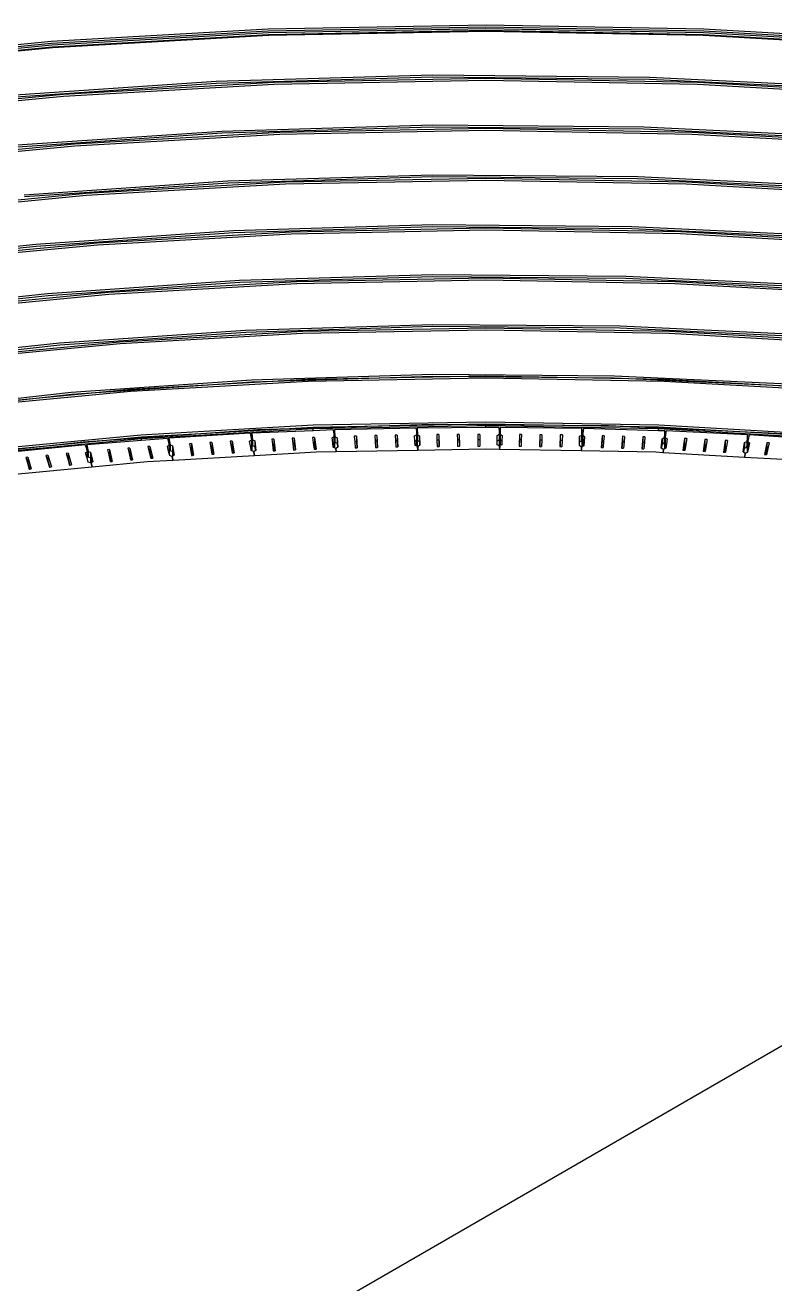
# Model space of a CAD drawing. Header units: centimetres. Extents: x -292707 to 138715, y -53922 to 66277.
# Drawn here: x 86351 to 87452, y -13371 to -11521 of the extents above; entities that cross this region are included whole.
import ezdxf

# ---------------------------------------------------------------- set-up
doc = ezdxf.new("R2010")
doc.units = ezdxf.units.CM
doc.layers.add('A-ALINE-7', color=119, linetype='Continuous')

# ---------------------------------------------------------------- blocks, each defined once
blk = doc.blocks.new('A$Cbf84a4b9')
at = {"layer": 'A-ALINE-7'}
for p, q in [((5463.5, 8976.3), (5144.6, 8958.2)), ((5463.7, 8973.5), (5145.2, 8955.3)), ((5783.7, 8982.4), (5463.5, 8976.3)), ((5783.6, 8979.5), (5463.7, 8973.5)), ((5783.4, 8977.2), (5463.8, 8971.1)), ((5783.4, 8974.3), (5464.1, 8968.3)), ((6103.1, 8971.2), (5783.4, 8977.2)), ((6102.7, 8968.3), (5783.4, 8974.3)), ((6103.5, 8973.5), (5783.6, 8979.5)), ((6103.9, 8976.4), (5783.7, 8982.4)), ((6422.1, 8955.4), (6103.5, 8973.5)), ((6422.8, 8958.3), (6103.9, 8976.4)), ((5144.6, 8958.2), (4828.5, 8928)), ((5145.2, 8955.3), (4829.4, 8925.2)), ((5463.8, 8971.1), (5145.6, 8953)), ((5464.1, 8968.3), (5146.2, 8950.1)), ((5464.3, 8967.1), (5146.5, 8949)), ((5783.4, 8973.2), (5464.3, 8967.1)), ((6102.6, 8967.2), (5783.4, 8973.2)), ((6420.4, 8949.1), (6102.6, 8967.2)), ((6420.7, 8950.3), (6102.7, 8968.3)), ((6421.3, 8953.1), (6103.1, 8971.2)), ((5145.6, 8953), (4830, 8922.9)), ((5146.2, 8950.1), (4831, 8920.1)), ((5146.5, 8949), (4831.4, 8918.9)), ((5386.9, 8899.5), (5070.2, 8878)), ((5705.3, 8908.7), (5386.9, 8899.5)), ((5705.3, 8905.8), (5387.2, 8896.6)), ((5783.5, 8903.9), (5472.1, 8897.9)), ((5783.5, 8901), (5472.5, 8895.1)), ((6024.1, 8905.6), (5705.3, 8908.7)), ((6023.8, 8902.7), (5705.3, 8905.8)), ((6094.8, 8898), (5783.5, 8903.9)), ((6094.4, 8895.1), (5783.5, 8901)), ((6341.1, 8887.3), (6023.8, 8902.7)), ((6341.8, 8890.2), (6024.1, 8905.6)), ((5387.2, 8896.6), (5070.9, 8875.2)), ((5472.1, 8897.9), (5162.2, 8880.3)), ((5472.5, 8895.1), (5162.8, 8877.4)), ((6404.1, 8877.5), (6094.4, 8895.1)), ((6404.7, 8880.4), (6094.8, 8898)), ((5162.2, 8880.3), (4854.9, 8850.9)), ((5162.8, 8877.4), (4855.8, 8848.1)), ((5395.5, 8826.3), (5087.4, 8805.4)), ((5705.3, 8835.4), (5395.5, 8826.3)), ((5705.3, 8832.5), (5395.8, 8823.5)), ((5783.5, 8830.5), (5480.5, 8824.7)), ((5783.5, 8827.6), (5480.8, 8821.9)), ((6015.4, 8832.4), (5705.3, 8835.4)), ((6015, 8829.6), (5705.3, 8832.5)), ((6086.5, 8824.8), (5783.5, 8830.5)), ((6086.1, 8821.9), (5783.5, 8827.6)), ((6323.8, 8814.7), (6015, 8829.6)), ((6324.5, 8817.5), (6015.4, 8832.4)), ((5178.8, 8807.5), (4879.7, 8779)), ((5395.8, 8823.5), (5088.1, 8802.5)), ((5480.5, 8824.7), (5178.8, 8807.5)), ((5480.8, 8821.9), (5179.4, 8804.7)), ((6387.5, 8804.8), (6086.1, 8821.9)), ((6388.2, 8807.7), (6086.5, 8824.8)), ((5179.4, 8804.7), (4880.7, 8776.2)), ((5404.1, 8753.2), (5104.7, 8732.7)), ((5488.8, 8751.5), (5195.4, 8734.8)), ((5705.2, 8762), (5404.1, 8753.2)), ((5705.2, 8759.2), (5404.5, 8750.3)), ((5783.5, 8757.1), (5488.8, 8751.5)), ((5783.5, 8754.2), (5489.1, 8748.6)), ((6006.7, 8759.3), (5705.2, 8762)), ((6006.4, 8756.4), (5705.2, 8759.2)), ((6078.2, 8751.6), (5783.5, 8757.1)), ((6077.8, 8748.7), (5783.5, 8754.2)), ((6306.5, 8742), (6006.4, 8756.4)), ((6307.2, 8744.9), (6006.7, 8759.3)), ((6371.6, 8734.9), (6078.2, 8751.6)), ((5195.4, 8734.8), (4904.5, 8707)), ((5404.5, 8750.3), (5105.4, 8729.9)), ((5489.1, 8748.6), (5196, 8731.9)), ((6370.9, 8732.1), (6077.8, 8748.7)), ((5196, 8731.9), (4905.5, 8704.2)), ((5412.8, 8680), (5122.1, 8660.1)), ((5497.1, 8678.3), (5212, 8662.1)), ((5705.3, 8688.7), (5412.8, 8680)), ((5705.3, 8685.8), (5413.2, 8677.1)), ((5783.5, 8683.8), (5497.1, 8678.3)), ((5783.5, 8680.9), (5497.5, 8675.4)), ((5998, 8686.1), (5705.3, 8688.7)), ((5997.7, 8683.2), (5705.3, 8685.8)), ((6069.9, 8678.4), (5783.5, 8683.8)), ((6069.6, 8675.5), (5783.5, 8680.9)), ((6289.2, 8669.4), (5997.7, 8683.2)), ((6289.9, 8672.2), (5998, 8686.1)), ((6355, 8662.2), (6069.9, 8678.4)), ((5122.1, 8660.1), (4834.2, 8629)), ((5212, 8662.1), (4929.3, 8635.1)), ((5212.7, 8659.2), (4930.3, 8632.3)), ((5413.2, 8677.1), (5122.7, 8657.2)), ((5497.5, 8675.4), (5212.7, 8659.2)), ((6354.4, 8659.3), (6069.6, 8675.5)), ((5122.7, 8657.2), (4835.2, 8626.2)), ((5421.5, 8606.9), (5139.4, 8587.5)), ((5421.9, 8604), (5140.1, 8584.6)), ((5505.5, 8605.1), (5228.6, 8589.3)), ((5705.3, 8615.4), (5421.5, 8606.9)), ((5705.3, 8612.5), (5421.9, 8604)), ((5783.5, 8610.4), (5505.5, 8605.1)), ((5783.5, 8607.5), (5505.8, 8602.2)), ((5989.4, 8612.9), (5705.3, 8615.4)), ((5989.1, 8610.1), (5705.3, 8612.5)), ((6061.6, 8605.2), (5783.5, 8610.4)), ((6061.3, 8602.3), (5783.5, 8607.5)), ((6272, 8596.7), (5989.1, 8610.1)), ((6272.6, 8599.6), (5989.4, 8612.9)), ((6338.4, 8589.4), (6061.6, 8605.2)), ((5139.4, 8587.5), (4860.1, 8557.2)), ((5228.6, 8589.3), (4954.1, 8563.1)), ((5229.3, 8586.5), (4955.1, 8560.3)), ((5505.8, 8602.2), (5229.3, 8586.5)), ((6337.8, 8586.6), (6061.3, 8602.3)), ((5140.1, 8584.6), (4861.1, 8554.4)), ((5430.3, 8533.7), (5156.8, 8514.8)), ((5430.6, 8530.8), (5157.5, 8511.9)), ((5513.8, 8531.9), (5245.2, 8516.6)), ((5705.4, 8542), (5430.3, 8533.7)), ((5705.4, 8539.2), (5430.6, 8530.8)), ((5783.5, 8537), (5513.8, 8531.9)), ((5783.5, 8534.2), (5514.1, 8529)), ((5980.8, 8539.8), (5705.4, 8542)), ((5980.5, 8536.9), (5705.4, 8539.2)), ((6053.3, 8532), (5783.5, 8537)), ((6053, 8529.1), (5783.5, 8534.2)), ((6254.7, 8524), (5980.5, 8536.9)), ((6255.4, 8526.9), (5980.8, 8539.8)), ((6321.9, 8516.7), (6053.3, 8532)), ((5156.8, 8514.8), (4886, 8485.4)), ((5157.5, 8511.9), (4887, 8482.6)), ((5245.2, 8516.6), (4979, 8491.2)), ((5245.9, 8513.8), (4979.9, 8488.4)), ((5514.1, 8529), (5245.9, 8513.8)), ((6321.2, 8513.8), (6053, 8529.1)), ((5439.1, 8460.5), (5174.2, 8442.2)), ((5439.4, 8457.7), (5174.9, 8439.3)), ((5521.8, 8461.6), (5261.2, 8446.7)), ((5522.1, 8458.7), (5261.8, 8443.9)), ((5705.5, 8468.7), (5439.1, 8460.5)), ((5705.5, 8465.8), (5439.4, 8457.7)), ((5783.6, 8466.6), (5521.8, 8461.6)), ((5783.6, 8463.7), (5522.1, 8458.7)), ((5972.3, 8466.6), (5705.5, 8468.7)), ((5972, 8463.7), (5705.5, 8465.8)), ((6045.3, 8461.6), (5783.6, 8466.6)), ((6045, 8458.8), (5783.6, 8463.7)), ((6237.6, 8451.4), (5972, 8463.7)), ((6238.3, 8454.2), (5972.3, 8466.6)), ((6305.3, 8444), (6045, 8458.8)), ((6306, 8446.8), (6045.3, 8461.6)), ((5174.2, 8442.2), (4912, 8413.6)), ((5174.9, 8439.3), (4913, 8410.8)), ((5261.2, 8446.7), (5002.8, 8422.1)), ((5261.8, 8443.9), (5003.8, 8419.2)), ((5447.9, 8387.4), (5191.6, 8369.5)), ((5529.5, 8394.2), (5276.5, 8379.7)), ((5529.8, 8391.2), (5277.2, 8376.8)), ((5529.8, 8388.8), (5277.2, 8374.4)), ((5437.1, 8382.4), (5317.7, 8375.2)), ((5437.1, 8382.4), (5438.3, 8375.4)), ((5529.8, 8386.2), (5439.3, 8382.6)), ((5439.3, 8382.6), (5440.5, 8372.8)), ((5439.3, 8376), (5439.3, 8382.6)), ((5705.7, 8395.4), (5447.9, 8387.4)), ((5783.6, 8399), (5529.5, 8394.2)), ((5783.6, 8396), (5529.8, 8391.2)), ((5783.6, 8393.6), (5529.8, 8388.8)), ((5529.8, 8386.2), (5529.8, 8388.8)), ((5559, 8387.4), (5529.8, 8386.2)), ((5559, 8387.4), (5559.8, 8381.2)), ((5680.9, 8390.1), (5561, 8387.4)), ((5561, 8387.4), (5561.6, 8377.6)), ((5561, 8381.2), (5561, 8387.4)), ((5680.9, 8390.1), (5681.3, 8383.5)), ((5682.7, 8383.5), (5681.3, 8383.5)), ((5681.3, 8383.5), (5681.6, 8380.3)), ((5783.6, 8390.8), (5682.7, 8390.2)), ((5682.7, 8390.2), (5682.9, 8380.4)), ((5682.7, 8390.2), (5682.7, 8383.5)), ((5682.7, 8383.5), (5682.7, 8363.1)), ((5682.7, 8381.6), (5682.7, 8383.5)), ((5682.7, 8381.6), (5682.7, 8363)), ((5682.8, 8379.6), (5682.7, 8381.6)), ((5963.8, 8393.4), (5705.7, 8395.4)), ((6037.7, 8394.2), (5783.6, 8399)), ((6037.3, 8391.3), (5783.6, 8396)), ((6037.3, 8388.8), (5783.6, 8393.6)), ((5783.6, 8390.8), (5783.6, 8393.6)), ((5802.7, 8390.9), (5783.6, 8390.8)), ((5802.7, 8390.9), (5802.8, 8385.1)), ((5804.4, 8385), (5802.8, 8385.1)), ((5802.8, 8385.1), (5802.9, 8381.1)), ((5804.4, 8385), (5804.3, 8381.1)), ((5804.6, 8390.9), (5804.4, 8385)), ((5924.6, 8389.6), (5804.6, 8390.9)), ((5924.6, 8389.6), (5924.3, 8379.7)), ((5924.5, 8379), (5924.6, 8383)), ((5924.6, 8383), (5924.6, 8389.6)), ((5924.6, 8383), (5924.6, 8382.8)), ((5926.1, 8382.7), (5924.6, 8382.8)), ((5924.6, 8382.8), (5924.6, 8362.6)), ((5926.1, 8382.7), (5925.8, 8379.7)), ((5926.7, 8389.5), (5926.1, 8382.7)), ((6037.3, 8386.2), (5926.7, 8389.5)), ((6221.1, 8381.6), (5963.8, 8393.4)), ((6290, 8376.9), (6037.3, 8391.3)), ((6290, 8374.5), (6037.3, 8388.8)), ((6037.3, 8386.2), (6037.3, 8388.8)), ((6046.5, 8385.9), (6037.3, 8386.2)), ((6290.7, 8379.8), (6037.7, 8394.2)), ((6046.5, 8385.9), (6045.6, 8376.1)), ((6046.5, 8380.1), (6046.5, 8385.9)), ((6048.5, 8385.9), (6047.6, 8380.1)), ((6168.1, 8380.2), (6048.5, 8385.9)), ((5191.6, 8369.5), (4937.9, 8341.9)), ((5276.5, 8379.7), (5025.7, 8355.8)), ((5277.2, 8376.8), (5026.7, 8352.9)), ((5277.2, 8374.4), (5026.7, 8350.5)), ((5194.7, 8365.5), (5076.5, 8353.8)), ((5194.7, 8365.5), (5196.8, 8358.5)), ((5277.2, 8372), (5196.9, 8365.7)), ((5196.9, 8365.7), (5199.2, 8355.9)), ((5196.9, 8359.1), (5196.9, 8365.7)), ((5315.8, 8375), (5277.2, 8372)), ((5277.2, 8372), (5277.2, 8374.4)), ((5289.8, 8363.1), (5286.9, 8362.9)), ((5286.9, 8362.9), (5288.8, 8354.8)), ((5289.8, 8363.1), (5293.9, 8345.9)), ((5289.8, 8363.1), (5289.8, 8354.9)), ((5315.5, 8363.4), (5318.1, 8365.3)), ((5317.1, 8356.4), (5315.5, 8363.4)), ((5315.8, 8375), (5317.3, 8368.5)), ((5317.7, 8368.5), (5317.3, 8368.5)), ((5317.3, 8368.5), (5317.7, 8366.8)), ((5317.7, 8375.2), (5319.5, 8365.4)), ((5317.7, 8368.6), (5317.7, 8375.2)), ((5318.1, 8366.6), (5317.7, 8368.6)), ((5317.7, 8368.6), (5317.7, 8368.5)), ((5317.7, 8368.5), (5317.7, 8366.8)), ((5317.7, 8366.8), (5318.1, 8365.3)), ((5318.1, 8366.6), (5318.1, 8352.5)), ((5318.5, 8364.6), (5318.1, 8366.6)), ((5318.1, 8365.3), (5318.1, 8357.2)), ((5318.8, 8361.3), (5318.5, 8364.6)), ((5319.5, 8365.4), (5322.8, 8363.9)), ((5319.5, 8365.4), (5319.5, 8357.3)), ((5322.8, 8363.9), (5325.3, 8350.1)), ((5322.8, 8363.9), (5322.8, 8355.7)), ((5350.8, 8367.3), (5347.8, 8367.1)), ((5347.8, 8367.1), (5349.3, 8359.1)), ((5350.8, 8367.3), (5354, 8350.1)), ((5350.8, 8367.3), (5350.8, 8359.2)), ((5380.7, 8369.1), (5377.7, 8369)), ((5377.7, 8369), (5379.2, 8360.9)), ((5380.7, 8369.1), (5383.8, 8351.9)), ((5380.7, 8369.1), (5380.7, 8361)), ((5410.5, 8371), (5407.5, 8370.8)), ((5407.5, 8370.8), (5409, 8362.7)), ((5410.5, 8371), (5413.6, 8353.7)), ((5410.5, 8371), (5410.5, 8362.8)), ((5436.2, 8370.8), (5438.8, 8372.7)), ((5437.5, 8363.6), (5436.2, 8370.8)), ((5437.5, 8363.6), (5437.8, 8363.8)), ((5437.8, 8361.9), (5437.5, 8363.6)), ((5437.8, 8363.8), (5438.8, 8364.5)), ((5437.8, 8363.8), (5437.8, 8361.9)), ((5439.3, 8375.4), (5438.3, 8375.4)), ((5438.3, 8375.4), (5438.8, 8372.7)), ((5438.8, 8372.7), (5438.8, 8364.5)), ((5439.6, 8374), (5439.3, 8376)), ((5439.3, 8376), (5439.3, 8375.4)), ((5439.3, 8375.4), (5439.3, 8356.7)), ((5439.6, 8374), (5439.6, 8356.6)), ((5439.8, 8372), (5439.6, 8374)), ((5440, 8368.6), (5439.8, 8372)), ((5440.5, 8364.6), (5440, 8368.6)), ((5440.5, 8372.8), (5443.7, 8371.2)), ((5440.5, 8372.8), (5440.5, 8364.6)), ((5440.5, 8364.6), (5443.7, 8363)), ((5443.7, 8371.2), (5445.4, 8357.3)), ((5443.7, 8371.2), (5443.7, 8363)), ((5443.7, 8363), (5444.5, 8356.7)), ((5471.9, 8374), (5468.9, 8373.9)), ((5468.9, 8373.9), (5469.9, 8365.8)), ((5471.9, 8365.9), (5469.9, 8365.8)), ((5469.9, 8365.8), (5471, 8356.6)), ((5471.9, 8374), (5474, 8356.8)), ((5471.9, 8374), (5471.9, 8365.9)), ((5471.9, 8365.9), (5473, 8356.7)), ((5501.8, 8375.2), (5498.9, 8375.1)), ((5498.9, 8375.1), (5499.8, 8367)), ((5501.8, 8367.1), (5499.8, 8367)), ((5499.8, 8367), (5500.9, 8357.8)), ((5501.8, 8375.2), (5503.9, 8358)), ((5501.8, 8375.2), (5501.8, 8367.1)), ((5501.8, 8367.1), (5503, 8357.9)), ((5531.8, 8376.5), (5528.8, 8376.3)), ((5528.8, 8376.3), (5529.8, 8368.2)), ((5531.8, 8368.3), (5529.8, 8368.2)), ((5529.8, 8368.2), (5530.9, 8359.1)), ((5531.8, 8376.5), (5533.9, 8359.2)), ((5531.8, 8376.5), (5531.8, 8368.3)), ((5531.8, 8368.3), (5532.9, 8359.1)), ((5557.4, 8375.7), (5560.2, 8377.6)), ((5558.3, 8368.2), (5557.4, 8375.7)), ((5558.3, 8368.2), (5559.5, 8369)), ((5559.1, 8361.9), (5558.3, 8368.2)), ((5559.5, 8369), (5560.2, 8369.4)), ((5559.5, 8369), (5559.5, 8361.7)), ((5561, 8381.2), (5559.8, 8381.2)), ((5559.8, 8381.2), (5560.2, 8377.6)), ((5560.2, 8377.6), (5560.2, 8369.4)), ((5561, 8380.9), (5561, 8381.2)), ((5561, 8380.9), (5561, 8361)), ((5561.1, 8378.9), (5561, 8380.9)), ((5561.1, 8378.9), (5561.1, 8360.9)), ((5561.3, 8376.9), (5561.1, 8378.9)), ((5561.4, 8373.5), (5561.3, 8376.9)), ((5561.6, 8369.5), (5561.4, 8373.5)), ((5561.6, 8377.6), (5564.8, 8376)), ((5561.6, 8377.6), (5561.6, 8369.5)), ((5561.6, 8369.5), (5564.8, 8367.8)), ((5564.8, 8376), (5565.7, 8362.1)), ((5564.8, 8376), (5564.8, 8367.8)), ((5564.8, 8367.8), (5565.2, 8361.8)), ((5593.1, 8378.4), (5590.1, 8378.3)), ((5590.1, 8378.3), (5590.7, 8370.1)), ((5593.1, 8370.2), (5590.7, 8370.1)), ((5590.7, 8370.1), (5591.3, 8361)), ((5593.1, 8378.4), (5594.3, 8361)), ((5593.1, 8378.4), (5593.1, 8370.2)), ((5593.1, 8370.2), (5593.7, 8361)), ((5623.1, 8379), (5620.1, 8379)), ((5620.1, 8379), (5620.7, 8370.8)), ((5623.1, 8370.9), (5620.7, 8370.8)), ((5620.7, 8370.8), (5621.3, 8361.7)), ((5623.1, 8379), (5624.3, 8361.7)), ((5623.1, 8379), (5623.1, 8370.9)), ((5623.1, 8370.9), (5623.7, 8361.7)), ((5653.1, 8379.7), (5650.1, 8379.6)), ((5650.1, 8379.6), (5650.6, 8371.5)), ((5653.1, 8371.5), (5650.6, 8371.5)), ((5650.6, 8371.5), (5651.2, 8362.3)), ((5653.1, 8379.7), (5654.2, 8362.4)), ((5653.1, 8379.7), (5653.1, 8371.5)), ((5653.1, 8371.5), (5653.7, 8362.4)), ((5678.7, 8378.5), (5681.6, 8380.3)), ((5679.2, 8370.7), (5678.7, 8378.5)), ((5679.2, 8370.7), (5681.2, 8371.9)), ((5679.6, 8364.7), (5679.2, 8370.7)), ((5681.2, 8363.9), (5679.6, 8364.7)), ((5681.2, 8371.9), (5681.6, 8372.2)), ((5681.2, 8371.9), (5681.2, 8363.9)), ((5682.7, 8363.1), (5681.2, 8363.9)), ((5681.6, 8380.3), (5681.6, 8372.2)), ((5682.7, 8363), (5682.7, 8363.1)), ((5682.7, 8363), (5683.1, 8357.3)), ((5682.8, 8376.2), (5682.8, 8379.6)), ((5682.9, 8372.2), (5682.8, 8376.2)), ((5682.9, 8380.4), (5685.9, 8378.6)), ((5682.9, 8380.4), (5682.9, 8372.2)), ((5682.9, 8372.2), (5685.9, 8370.5)), ((5686, 8364.7), (5683.2, 8363)), ((5683.2, 8363), (5683.3, 8357.3)), ((5683.2, 8363), (5683.2, 8357.3)), ((5685.9, 8378.6), (5686.2, 8364.8)), ((5685.9, 8378.6), (5685.9, 8370.5)), ((5685.9, 8370.5), (5686, 8364.7)), ((5686.2, 8364.8), (5686, 8364.7)), ((5714.4, 8380.6), (5711.4, 8380.5)), ((5711.4, 8380.5), (5711.5, 8372.4)), ((5714.4, 8372.4), (5711.5, 8372.4)), ((5711.5, 8372.4), (5711.7, 8363.2)), ((5711.7, 8363.2), (5714.5, 8363.2)), ((5714.4, 8380.6), (5714.7, 8363.2)), ((5714.4, 8380.6), (5714.4, 8372.4)), ((5714.4, 8372.4), (5714.5, 8363.2)), ((5714.5, 8363.2), (5714.7, 8363.2)), ((5744.4, 8380.7), (5741.4, 8380.7)), ((5741.4, 8380.7), (5741.5, 8372.6)), ((5744.4, 8372.6), (5741.5, 8372.6)), ((5741.5, 8372.6), (5741.7, 8363.4)), ((5741.7, 8363.4), (5744.5, 8363.4)), ((5744.4, 8380.7), (5744.7, 8363.4)), ((5744.4, 8380.7), (5744.4, 8372.6)), ((5744.4, 8372.6), (5744.5, 8363.4)), ((5744.5, 8363.4), (5744.7, 8363.4)), ((5774.4, 8380.9), (5771.4, 8380.9)), ((5771.4, 8380.9), (5771.5, 8372.8)), ((5774.4, 8372.8), (5771.5, 8372.8)), ((5771.5, 8372.8), (5771.7, 8363.6)), ((5771.7, 8363.6), (5774.5, 8363.6)), ((5774.4, 8380.9), (5774.7, 8363.6)), ((5774.4, 8380.9), (5774.4, 8372.8)), ((5774.4, 8372.8), (5774.5, 8363.6)), ((5774.5, 8363.6), (5774.7, 8363.6)), ((5799.9, 8379.4), (5802.9, 8381.1)), ((5800.1, 8371.3), (5799.9, 8379.4)), ((5800.1, 8371.3), (5802.8, 8372.9)), ((5800.2, 8365.5), (5800.1, 8371.3)), ((5802.8, 8364), (5800.2, 8365.5)), ((5802.8, 8372.9), (5802.9, 8373)), ((5802.8, 8372.9), (5802.8, 8364)), ((5803.2, 8363.8), (5802.8, 8364)), ((5802.9, 8381.1), (5802.9, 8373)), ((5803.2, 8363.8), (5803.3, 8358.8)), ((5803.7, 8363.8), (5803.5, 8358.8)), ((5804.6, 8364.3), (5803.7, 8363.8)), ((5804.3, 8381.1), (5807.3, 8379.3)), ((5804.3, 8381.1), (5804.3, 8372.9)), ((5804.3, 8372.9), (5804.6, 8372.8)), ((5804.6, 8372.8), (5804.6, 8364.3)), ((5804.6, 8372.8), (5807, 8371.3)), ((5806.8, 8365.5), (5804.6, 8364.3)), ((5807, 8371.3), (5806.8, 8365.5)), ((5807.3, 8379.3), (5807, 8371.3)), ((5832.8, 8380.8), (5832.2, 8363.5)), ((5832.2, 8363.5), (5832.5, 8363.5)), ((5832.8, 8372.6), (5832.5, 8363.5)), ((5832.5, 8363.5), (5835.2, 8363.4)), ((5835.8, 8380.8), (5832.8, 8380.8)), ((5832.8, 8380.8), (5832.8, 8372.6)), ((5835.5, 8372.6), (5832.8, 8372.6)), ((5835.5, 8372.6), (5835.2, 8363.4)), ((5835.8, 8380.8), (5835.5, 8372.6)), ((5862.8, 8380.4), (5862.2, 8363.1)), ((5862.2, 8363.1), (5862.5, 8363.1)), ((5862.8, 8372.3), (5862.5, 8363.1)), ((5862.5, 8363.1), (5865.2, 8363.1)), ((5865.8, 8380.4), (5862.8, 8380.4)), ((5862.8, 8380.4), (5862.8, 8372.3)), ((5865.5, 8372.2), (5862.8, 8372.3)), ((5865.5, 8372.2), (5865.2, 8363.1)), ((5865.8, 8380.4), (5865.5, 8372.2)), ((5892.8, 8380.1), (5892.2, 8362.8)), ((5892.8, 8371.9), (5892.5, 8362.8)), ((5895.8, 8380.1), (5892.8, 8380.1)), ((5892.8, 8380.1), (5892.8, 8371.9)), ((5895.5, 8371.9), (5892.8, 8371.9)), ((5895.5, 8371.9), (5895.2, 8362.7)), ((5895.8, 8380.1), (5895.5, 8371.9)), ((5920.8, 8364.2), (5921.2, 8378)), ((5921, 8364), (5920.8, 8364.2)), ((5921, 8364), (5921.2, 8369.9)), ((5923.7, 8362.4), (5921, 8364)), ((5921.2, 8378), (5924.3, 8379.7)), ((5921.2, 8378), (5921.2, 8369.9)), ((5921.2, 8369.9), (5924.3, 8371.6)), ((5924.3, 8379.7), (5924.3, 8371.6)), ((5924.3, 8371.6), (5924.4, 8375.6)), ((5924.4, 8375.6), (5924.5, 8379)), ((5924.5, 8379), (5924.5, 8362.5)), ((5926.5, 8363.6), (5924.6, 8362.6)), ((5925.8, 8379.7), (5928.6, 8377.9)), ((5925.8, 8379.7), (5925.8, 8371.5)), ((5925.8, 8371.5), (5926.5, 8371.1)), ((5926.5, 8371.1), (5926.5, 8363.6)), ((5926.5, 8371.1), (5927.9, 8370.2)), ((5927.4, 8364.1), (5926.5, 8363.6)), ((5927.9, 8370.2), (5927.4, 8364.1)), ((5928.6, 8377.9), (5927.9, 8370.2)), ((5954.2, 8378.9), (5952.7, 8361.6)), ((5954.2, 8370.7), (5953.4, 8361.5)), ((5957.2, 8378.8), (5954.2, 8378.9)), ((5954.2, 8378.9), (5954.2, 8370.7)), ((5956.5, 8370.6), (5954.2, 8370.7)), ((5956.5, 8370.6), (5955.7, 8361.5)), ((5957.2, 8378.8), (5956.5, 8370.6)), ((5984.2, 8378), (5982.7, 8360.7)), ((5984.2, 8369.8), (5983.4, 8360.6)), ((5987.2, 8377.9), (5984.2, 8378)), ((5984.2, 8378), (5984.2, 8369.8)), ((5986.5, 8369.7), (5984.2, 8369.8)), ((5986.5, 8369.7), (5985.7, 8360.6)), ((5987.2, 8377.9), (5986.5, 8369.7)), ((6014.2, 8377.1), (6012.6, 8359.8)), ((6014.2, 8368.9), (6013.3, 8359.8)), ((6017.2, 8377), (6014.2, 8377.1)), ((6014.2, 8377.1), (6014.2, 8368.9)), ((6016.4, 8368.8), (6014.2, 8368.9)), ((6016.4, 8368.8), (6015.6, 8359.7)), ((6017.2, 8377), (6016.4, 8368.8)), ((6041.2, 8360.7), (6042.5, 8374.5)), ((6041.9, 8360.2), (6042.5, 8366.3)), ((6042.5, 8374.5), (6045.6, 8376.1)), ((6042.5, 8374.5), (6042.5, 8366.3)), ((6042.5, 8366.3), (6045.6, 8368)), ((6045.6, 8376.1), (6045.6, 8368)), ((6045.6, 8368), (6046, 8372)), ((6046, 8372), (6046.1, 8375.4)), ((6046.1, 8375.4), (6046.5, 8379.4)), ((6046.1, 8375.4), (6046.1, 8359.6)), ((6047.6, 8380.1), (6046.5, 8380.1)), ((6046.5, 8379.4), (6046.5, 8380.1)), ((6046.5, 8379.4), (6046.5, 8359.7)), ((6047.6, 8380.1), (6047.1, 8376.1)), ((6047.1, 8376.1), (6049.8, 8374.2)), ((6047.1, 8376.1), (6047.1, 8367.9)), ((6047.1, 8367.9), (6048.2, 8367.2)), ((6048.2, 8367.2), (6048.2, 8362.8)), ((6048.2, 8367.2), (6048.7, 8366.8)), ((6048.7, 8366.8), (6048.2, 8362.8)), ((6049.8, 8374.2), (6048.7, 8366.8)), ((6075.5, 8374.7), (6073, 8357.5)), ((6075.5, 8366.6), (6074.2, 8357.4)), ((6078.5, 8374.6), (6075.5, 8374.7)), ((6075.5, 8374.7), (6075.5, 8366.6)), ((6077.3, 8366.5), (6075.5, 8366.6)), ((6077.3, 8366.5), (6076, 8357.3)), ((6078.5, 8374.6), (6077.3, 8366.5)), ((6105.4, 8373.3), (6102.9, 8356)), ((6105.4, 8365.1), (6104.1, 8356)), ((6108.4, 8373.2), (6105.4, 8373.3)), ((6105.4, 8373.3), (6105.4, 8365.1)), ((6107.2, 8365), (6105.4, 8365.1)), ((6107.2, 8365), (6105.9, 8355.9)), ((6108.4, 8373.2), (6107.2, 8365)), ((6135.3, 8371.9), (6132.8, 8354.6)), ((6135.3, 8363.7), (6134, 8354.6)), ((6138.3, 8371.7), (6135.3, 8371.9)), ((6135.3, 8371.9), (6135.3, 8363.7)), ((6137.1, 8363.6), (6135.3, 8363.7)), ((6137.1, 8363.6), (6135.8, 8354.5)), ((6138.3, 8371.7), (6137.1, 8363.6)), ((6161.4, 8355), (6163.4, 8368.8)), ((6163.4, 8368.8), (6166.7, 8370.4)), ((6163.4, 8368.8), (6163.4, 8360.6)), ((6168.1, 8380.2), (6166.7, 8370.4)), ((6166.7, 8370.4), (6166.7, 8362.2)), ((6166.7, 8362.2), (6167.2, 8366.2)), ((6167.2, 8366.2), (6167.5, 8369.6)), ((6167.5, 8369.6), (6168.1, 8373.6)), ((6167.5, 8369.6), (6167.5, 8354.3)), ((6168.1, 8373.6), (6168.1, 8380.2)), ((6168.1, 8373.6), (6168.1, 8373.2)), ((6168.8, 8373.2), (6168.1, 8373.2)), ((6168.1, 8373.2), (6168.1, 8354.6)), ((6168.8, 8373.2), (6168.2, 8370.3)), ((6168.2, 8370.3), (6170.9, 8368.4)), ((6168.2, 8370.3), (6168.2, 8362.1)), ((6170.2, 8380), (6168.8, 8373.2)), ((6170.9, 8368.4), (6169.4, 8361.2)), ((6289.4, 8372), (6170.2, 8380)), ((6196.5, 8368.4), (6193.1, 8351.2)), ((6199.5, 8368.2), (6196.5, 8368.4)), ((6196.5, 8368.4), (6196.5, 8360.2)), ((6199.5, 8368.2), (6197.9, 8360.1)), ((5110.4, 8347.2), (5107.4, 8346.9)), ((5107.4, 8346.9), (5109.8, 8338.9)), ((5110.4, 8347.2), (5115.4, 8330.1)), ((5110.4, 8347.2), (5110.4, 8339)), ((5139.9, 8350.1), (5137, 8349.8)), ((5137, 8349.8), (5139.3, 8341.9)), ((5139.9, 8350.1), (5145, 8333)), ((5139.9, 8350.1), (5139.9, 8341.9)), ((5169.5, 8353), (5166.6, 8352.7)), ((5166.6, 8352.7), (5168.9, 8344.8)), ((5169.5, 8344.9), (5168.9, 8344.8)), ((5168.9, 8344.8), (5171.6, 8335.7)), ((5169.5, 8353), (5174.6, 8335.9)), ((5169.5, 8353), (5169.5, 8344.9)), ((5169.5, 8344.9), (5172.2, 8335.7)), ((5195.2, 8353.8), (5197.6, 8355.8)), ((5197.1, 8347.2), (5195.2, 8353.8)), ((5196.9, 8358.5), (5196.8, 8358.5)), ((5196.8, 8358.5), (5196.9, 8358.3)), ((5197.3, 8357.1), (5196.9, 8359.1)), ((5196.9, 8359.1), (5196.9, 8358.5)), ((5196.9, 8358.5), (5196.9, 8358.3)), ((5196.9, 8358.3), (5197.3, 8356.7)), ((5197.1, 8347.2), (5197.3, 8347.4)), ((5197.3, 8346.4), (5197.1, 8347.2)), ((5197.3, 8357.1), (5197.3, 8356.7)), ((5197.8, 8355.1), (5197.3, 8357.1)), ((5197.3, 8356.7), (5197.6, 8355.8)), ((5197.3, 8347.4), (5197.6, 8347.6)), ((5197.3, 8347.4), (5197.3, 8346.4)), ((5199.2, 8340.1), (5197.3, 8346.4)), ((5197.6, 8355.8), (5197.6, 8347.6)), ((5198.2, 8351.8), (5197.8, 8355.1)), ((5199.2, 8347.8), (5198.2, 8351.8)), ((5199.2, 8355.9), (5202.6, 8354.5)), ((5199.2, 8355.9), (5199.2, 8347.8)), ((5199.2, 8347.8), (5202.3, 8346.4)), ((5202.3, 8346.4), (5202.3, 8338.9)), ((5202.3, 8346.4), (5202.6, 8346.3)), ((5202.6, 8354.5), (5205.8, 8340.7)), ((5202.6, 8354.5), (5202.6, 8346.3)), ((5202.6, 8346.3), (5202.8, 8345.4)), ((5202.8, 8345.4), (5202.8, 8338.4)), ((5202.8, 8345.4), (5204.2, 8339.5)), ((5230.4, 8358.4), (5227.4, 8358.2)), ((5227.4, 8358.2), (5229.3, 8350.1)), ((5230.4, 8350.2), (5229.3, 8350.1)), ((5229.3, 8350.1), (5231.5, 8341)), ((5230.4, 8358.4), (5234.4, 8341.2)), ((5230.4, 8358.4), (5230.4, 8350.2)), ((5230.4, 8350.2), (5232.5, 8341.1)), ((5260.1, 8360.7), (5257.1, 8360.5)), ((5257.1, 8360.5), (5259, 8352.5)), ((5260.1, 8352.6), (5259, 8352.5)), ((5259, 8352.5), (5261.2, 8343.3)), ((5260.1, 8360.7), (5264.2, 8343.6)), ((5260.1, 8360.7), (5260.1, 8352.6)), ((5260.1, 8352.6), (5262.3, 8343.4)), ((5289.8, 8354.9), (5288.8, 8354.8)), ((5288.8, 8354.8), (5290.9, 8345.7)), ((5289.8, 8354.9), (5292, 8345.8)), ((5290.9, 8345.7), (5292, 8345.8)), ((5292, 8345.8), (5293.9, 8345.9)), ((5317.1, 8356.4), (5317.7, 8356.9)), ((5317.7, 8354), (5317.1, 8356.4)), ((5317.7, 8356.9), (5318.1, 8357.2)), ((5317.7, 8356.9), (5317.7, 8354)), ((5318.1, 8352.5), (5317.7, 8354)), ((5318.8, 8349.6), (5318.1, 8352.5)), ((5319.5, 8357.3), (5318.8, 8361.3)), ((5322.1, 8348.2), (5318.8, 8349.6)), ((5319.5, 8357.3), (5322.8, 8355.7)), ((5322.1, 8348.2), (5322.6, 8346)), ((5323.1, 8348.5), (5322.6, 8348.2)), ((5322.6, 8348.2), (5323.7, 8342.5)), ((5322.6, 8348.2), (5322.6, 8346)), ((5322.6, 8346), (5323.5, 8342.5)), ((5322.8, 8355.7), (5323.1, 8354.3)), ((5323.1, 8354.3), (5323.1, 8348.5)), ((5323.1, 8354.3), (5323.4, 8352.3)), ((5323.4, 8348.7), (5323.1, 8348.5)), ((5323.4, 8352.3), (5323.4, 8348.7)), ((5323.4, 8352.3), (5324, 8349.2)), ((5324, 8349.2), (5323.4, 8348.7)), ((5443.1, 8349.3), (5323.7, 8342.5)), ((5325.3, 8350.1), (5324, 8349.2)), ((5350.8, 8359.2), (5349.3, 8359.1)), ((5349.3, 8359.1), (5351, 8349.9)), ((5350.8, 8359.2), (5352.5, 8350)), ((5351, 8349.9), (5352.5, 8350)), ((5352.5, 8350), (5354, 8350.1)), ((5380.7, 8361), (5379.2, 8360.9)), ((5379.2, 8360.9), (5380.8, 8351.7)), ((5380.7, 8361), (5382.3, 8351.8)), ((5380.8, 8351.7), (5382.3, 8351.8)), ((5382.3, 8351.8), (5383.8, 8351.9)), ((5410.5, 8362.8), (5409, 8362.7)), ((5409, 8362.7), (5410.7, 8353.6)), ((5410.5, 8362.8), (5412.2, 8353.6)), ((5410.7, 8353.6), (5412.2, 8353.6)), ((5412.2, 8353.6), (5413.6, 8353.7)), ((5438.7, 8357), (5437.8, 8361.9)), ((5439.3, 8356.7), (5438.7, 8357)), ((5439.6, 8356.6), (5439.3, 8356.7)), ((5442, 8355.5), (5439.6, 8356.6)), ((5442, 8355.5), (5442.6, 8352.2)), ((5444.5, 8356.7), (5442.6, 8355.5)), ((5442.6, 8355.5), (5443.3, 8349.3)), ((5442.6, 8355.5), (5442.6, 8352.2)), ((5442.6, 8352.2), (5443.1, 8349.3)), ((5443.3, 8349.3), (5443.1, 8349.3)), ((5534, 8354.5), (5443.3, 8349.3)), ((5445.4, 8357.3), (5444.5, 8356.7)), ((5471, 8356.6), (5473, 8356.7)), ((5473, 8356.7), (5474, 8356.8)), ((5500.9, 8357.8), (5503, 8357.9)), ((5503, 8357.9), (5503.9, 8358)), ((5530.9, 8359.1), (5532.9, 8359.1)), ((5532.9, 8359.1), (5533.9, 8359.2)), ((5562.9, 8355), (5534, 8354.5)), ((5559.5, 8361.7), (5559.1, 8361.9)), ((5561, 8361), (5559.5, 8361.7)), ((5561.1, 8360.9), (5561, 8361)), ((5562.3, 8360.3), (5561.1, 8360.9)), ((5562.3, 8360.3), (5562.8, 8356)), ((5565.2, 8361.8), (5562.8, 8360.3)), ((5562.8, 8360.3), (5563.2, 8355)), ((5562.8, 8360.3), (5562.8, 8356)), ((5562.8, 8356), (5562.9, 8355)), ((5563.2, 8355), (5562.9, 8355)), ((5683.1, 8357.3), (5563.2, 8355)), ((5565.7, 8362.1), (5565.2, 8361.8)), ((5591.3, 8361), (5593.7, 8361)), ((5593.7, 8361), (5594.3, 8361)), ((5621.3, 8361.7), (5623.7, 8361.7)), ((5623.7, 8361.7), (5624.3, 8361.7)), ((5651.2, 8362.3), (5653.7, 8362.4)), ((5653.7, 8362.4), (5654.2, 8362.4)), ((5683.2, 8357.3), (5683.1, 8357.3)), ((5683.3, 8357.3), (5683.2, 8357.3)), ((5783.6, 8359.2), (5683.3, 8357.3)), ((5803.3, 8358.8), (5783.6, 8359.2)), ((5803.5, 8358.8), (5803.3, 8358.8)), ((5923.5, 8356.6), (5803.5, 8358.8)), ((5892.2, 8362.8), (5892.5, 8362.8)), ((5892.5, 8362.8), (5895.2, 8362.7)), ((5923.7, 8362.4), (5923.5, 8356.6)), ((5923.7, 8356.6), (5923.5, 8356.6)), ((5924.2, 8362.4), (5923.7, 8356.6)), ((5923.7, 8362.4), (5923.7, 8356.6)), ((6033.2, 8354.5), (5923.7, 8356.6)), ((5923.7, 8356.6), (5923.7, 8356.6)), ((5924.5, 8362.5), (5924.2, 8362.4)), ((5924.6, 8362.6), (5924.5, 8362.5)), ((5952.7, 8361.6), (5953.4, 8361.5)), ((5953.4, 8361.5), (5955.7, 8361.5)), ((5982.7, 8360.7), (5983.4, 8360.6)), ((5983.4, 8360.6), (5985.7, 8360.6)), ((6012.6, 8359.8), (6013.3, 8359.8)), ((6013.3, 8359.8), (6015.6, 8359.7)), ((6043.6, 8353.9), (6033.2, 8354.5)), ((6041.9, 8360.2), (6041.2, 8360.7)), ((6044.1, 8358.8), (6041.9, 8360.2)), ((6044.1, 8358.8), (6043.6, 8353.9)), ((6043.9, 8353.9), (6043.6, 8353.9)), ((6044.1, 8355.2), (6043.9, 8353.9)), ((6163.3, 8347.1), (6043.9, 8353.9)), ((6044.1, 8358.8), (6044.1, 8355.2)), ((6044.6, 8358.8), (6044.1, 8355.2)), ((6046.1, 8359.6), (6044.6, 8358.8)), ((6046.5, 8359.7), (6046.1, 8359.6)), ((6047.8, 8360.4), (6046.5, 8359.7)), ((6048.2, 8362.8), (6047.8, 8360.4)), ((6073, 8357.5), (6074.2, 8357.4)), ((6074.2, 8357.4), (6076, 8357.3)), ((6102.9, 8356), (6104.1, 8356)), ((6104.1, 8356), (6105.9, 8355.9)), ((6132.8, 8354.6), (6134, 8354.6)), ((6134, 8354.6), (6135.8, 8354.5)), ((6162.5, 8354.3), (6161.4, 8355)), ((6162.5, 8354.3), (6163.4, 8360.6)), ((6164.2, 8353.1), (6162.5, 8354.3)), ((6164.2, 8353.1), (6163.3, 8347.1)), ((6163.5, 8347.1), (6163.3, 8347.1)), ((6163.4, 8360.6), (6166.7, 8362.2)), ((6164.2, 8350.3), (6163.5, 8347.1)), ((6281.7, 8340.4), (6163.5, 8347.1)), ((6164.2, 8353.1), (6164.2, 8350.3)), ((6164.8, 8353.1), (6164.2, 8350.3)), ((6167.5, 8354.3), (6164.8, 8353.1)), ((6168.1, 8354.6), (6167.5, 8354.3)), ((6169.4, 8361.2), (6168.1, 8354.6)), ((6168.1, 8354.6), (6168.1, 8354.6)), ((6168.2, 8362.1), (6169.4, 8361.2)), ((6193.1, 8351.2), (6194.7, 8351.1)), ((6196.5, 8360.2), (6194.7, 8351.1)), ((6194.7, 8351.1), (6196, 8351)), ((6197.9, 8360.1), (6196, 8351)), ((6197.9, 8360.1), (6196.5, 8360.2)), ((5204.5, 8332.6), (5086.1, 8321.3)), ((5110.4, 8339), (5109.8, 8338.9)), ((5109.8, 8338.9), (5112.5, 8329.8)), ((5110.4, 8339), (5113.1, 8329.9)), ((5112.5, 8329.8), (5113.1, 8329.9)), ((5113.1, 8329.9), (5115.4, 8330.1)), ((5139.9, 8341.9), (5139.3, 8341.9)), ((5139.3, 8341.9), (5142.1, 8332.7)), ((5139.9, 8341.9), (5142.7, 8332.8)), ((5142.1, 8332.7), (5142.7, 8332.8)), ((5142.7, 8332.8), (5145, 8333)), ((5171.6, 8335.7), (5172.2, 8335.7)), ((5172.2, 8335.7), (5174.6, 8335.9)), ((5202.3, 8338.9), (5199.2, 8340.1)), ((5202.7, 8338.7), (5202.3, 8338.9)), ((5202.7, 8338.7), (5202.8, 8338.4)), ((5202.8, 8338.4), (5203.2, 8336.8)), ((5204.2, 8339.5), (5203.2, 8338.8)), ((5203.2, 8338.8), (5204.7, 8332.6)), ((5203.2, 8338.8), (5203.2, 8336.8)), ((5203.2, 8336.8), (5204.5, 8332.6)), ((5205.8, 8340.7), (5204.2, 8339.5)), ((5204.7, 8332.6), (5204.5, 8332.6)), ((5285.5, 8340.3), (5204.7, 8332.6)), ((5231.5, 8341), (5232.5, 8341.1)), ((5232.5, 8341.1), (5234.4, 8341.2)), ((5261.2, 8343.3), (5262.3, 8343.4)), ((5262.3, 8343.4), (5264.2, 8343.6)), ((5323.5, 8342.5), (5285.5, 8340.3)), ((5323.7, 8342.5), (5323.5, 8342.5)), ((7263.2, 8085.2), (5107.5, 6840.6)), ((6274.5, 7514.4), (5493.1, 7063.2))]:
    blk.add_line(p, q, dxfattribs=at)

msp = doc.modelspace()

# ---------------------------------------------------------------- block references
at = {"ltscale": 5}
msp.add_blockref('A$Cbf84a4b9', (81244.2, -20503.6), dxfattribs=at)

doc.saveas('drawing.dxf')
